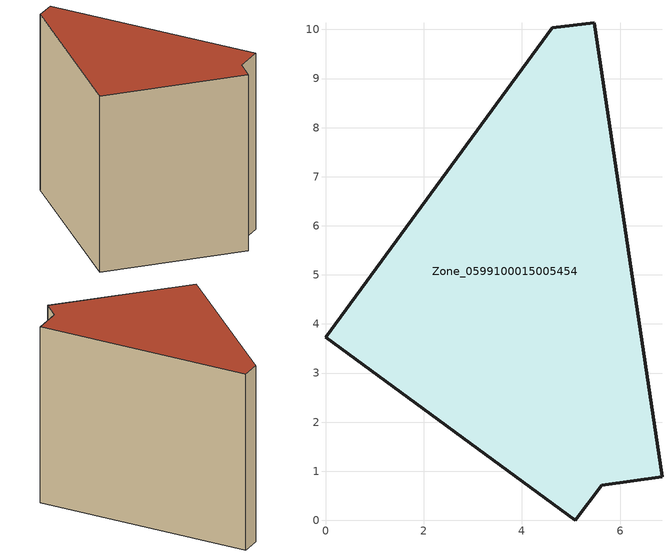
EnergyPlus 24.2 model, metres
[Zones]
Zone_0599100015005454
 floor ground (C_G): 0,3.73 4.62,10.03 5.47,10.14 6.85,0.89 5.63,0.71 5.09,0 z1.05
 wall outside (C_F): 4.62,10.03 0,3.73 5.09,0 5.63,0.71 6.85,0.89 5.47,10.14 4.62,10.03 z1.05:8.98
 roof outside (C_R): 6.85,0.89 5.47,10.14 4.62,10.03 0,3.73 5.09,0 5.63,0.71 z8.98
[BUILDING]
Pand.0599100015005454: North Axis=0; Terrain=City; Loads Convergence Tolerance Value=0.04; Temperature Convergence Tolerance Value=0.4; Solar Distribution=FullExterior; Maximum Number of Warmup Days=25; Minimum Number of Warmup Days=1
[Site:Location]
Rotterdam.The.Hague.AP_ZH_NLD Design_Conditions: Latitude=51.96; Longitude=4.45; Time Zone=1; Elevation=-4.5
[SITE:GROUNDTEMPERATURE:BUILDINGSURFACE]
18, 18, 18, 18, 18, 18, 18, 18, 18, 18, 18, 18
[MATERIAL] Thermal Absorptance=0.9; Solar Absorptance=0.7; Visible Absorptance=0.7
Name | Roughness | Thickness | Conductivity | Density | Specific Heat
G.TI.1975-1991 | MediumSmooth | 0.15 | 0.288461 | 540 | 1210
F.TI.1975-1991 | Rough | 0.3 | 0.230769 | 1920 | 840
R.TI.1975-1991 | MediumRough | 0.2 | 0.153846 | 1500 | 1000
[CONSTRUCTION]
C_G: G.TI.1975-1991
C_F: F.TI.1975-1991
C_R: R.TI.1975-1991
[ZONE]
Zone_0599100015005454: Type=1; Multiplier=1; Ceiling Height=Autocalculate; Volume=Autocalculate; Floor Area=autocalculate; Part of Total Floor Area=Yes
[ZONEINFILTRATION:DESIGNFLOWRATE]
Infil_Zone_0599100015005454: Zone or ZoneList or Space or SpaceList=Zone_0599100015005454; Schedule=AlwaysOn; Design Flow Rate Calculation Method=Flow/Area; Flow Rate per Floor Area=0.003; Constant Term Coefficient=1; Temperature Term Coefficient=0; Velocity Term Coefficient=0; Velocity Squared Term Coefficient=0
[HVACTEMPLATE:ZONE:IDEALLOADSAIRSYSTEM]
Zone_0599100015005454: Maximum Heating Supply Air Temperature=50; Minimum Cooling Supply Air Temperature=13; Maximum Heating Supply Air Humidity Ratio=0.0156; Minimum Cooling Supply Air Humidity Ratio=0.0077; Heating Limit=NoLimit; Cooling Limit=NoLimit; Dehumidification Control Type=ConstantSensibleHeatRatio; Cooling Sensible Heat Ratio=0.7; Dehumidification Setpoint=60; Humidification Control Type=None; Humidification Setpoint=30; Outdoor Air Method=None; Outdoor Air Flow Rate per Person=0.00944; Outdoor Air Flow Rate per Zone Floor Area=0; Outdoor Air Flow Rate per Zone=0; Demand Controlled Ventilation Type=None; Outdoor Air Economizer Type=NoEconomizer; Heat Recovery Type=None; Sensible Heat Recovery Effectiveness=0.7; Latent Heat Recovery Effectiveness=0.65
[ZONECONTROL:THERMOSTAT]
ThermostatControl_Zone_0599100015005454: Zone or ZoneList=Zone_0599100015005454; Control Type Schedule=DualSetpointControlType; Control 1=Thermostat_Zone_0599100015005454; Temperature Difference Between Cutout And Setpoint=0
[THERMOSTATSETPOINT:DUALSETPOINT]
Thermostat_Zone_0599100015005454: Heating Setpoint Temperature Schedule=HeatingSetpoint_Zone_0599100015005454; Cooling Setpoint Temperature Schedule=CoolingSetpoint_Zone_0599100015005454
[SCHEDULE:COMPACT]
HeatingSetpoint_Zone_0599100015005454: Through: 12/31, For: AllDays, Until: 24:00, 21
CoolingSetpoint_Zone_0599100015005454: Through: 12/31, For: AllDays, Until: 24:00, 24
DualSetpointControlType: Through: 12/31, For: AllDays, Until: 24:00, 4
AlwaysOn: Through: 12/31, For: AllDays, Until: 24:00, 1
